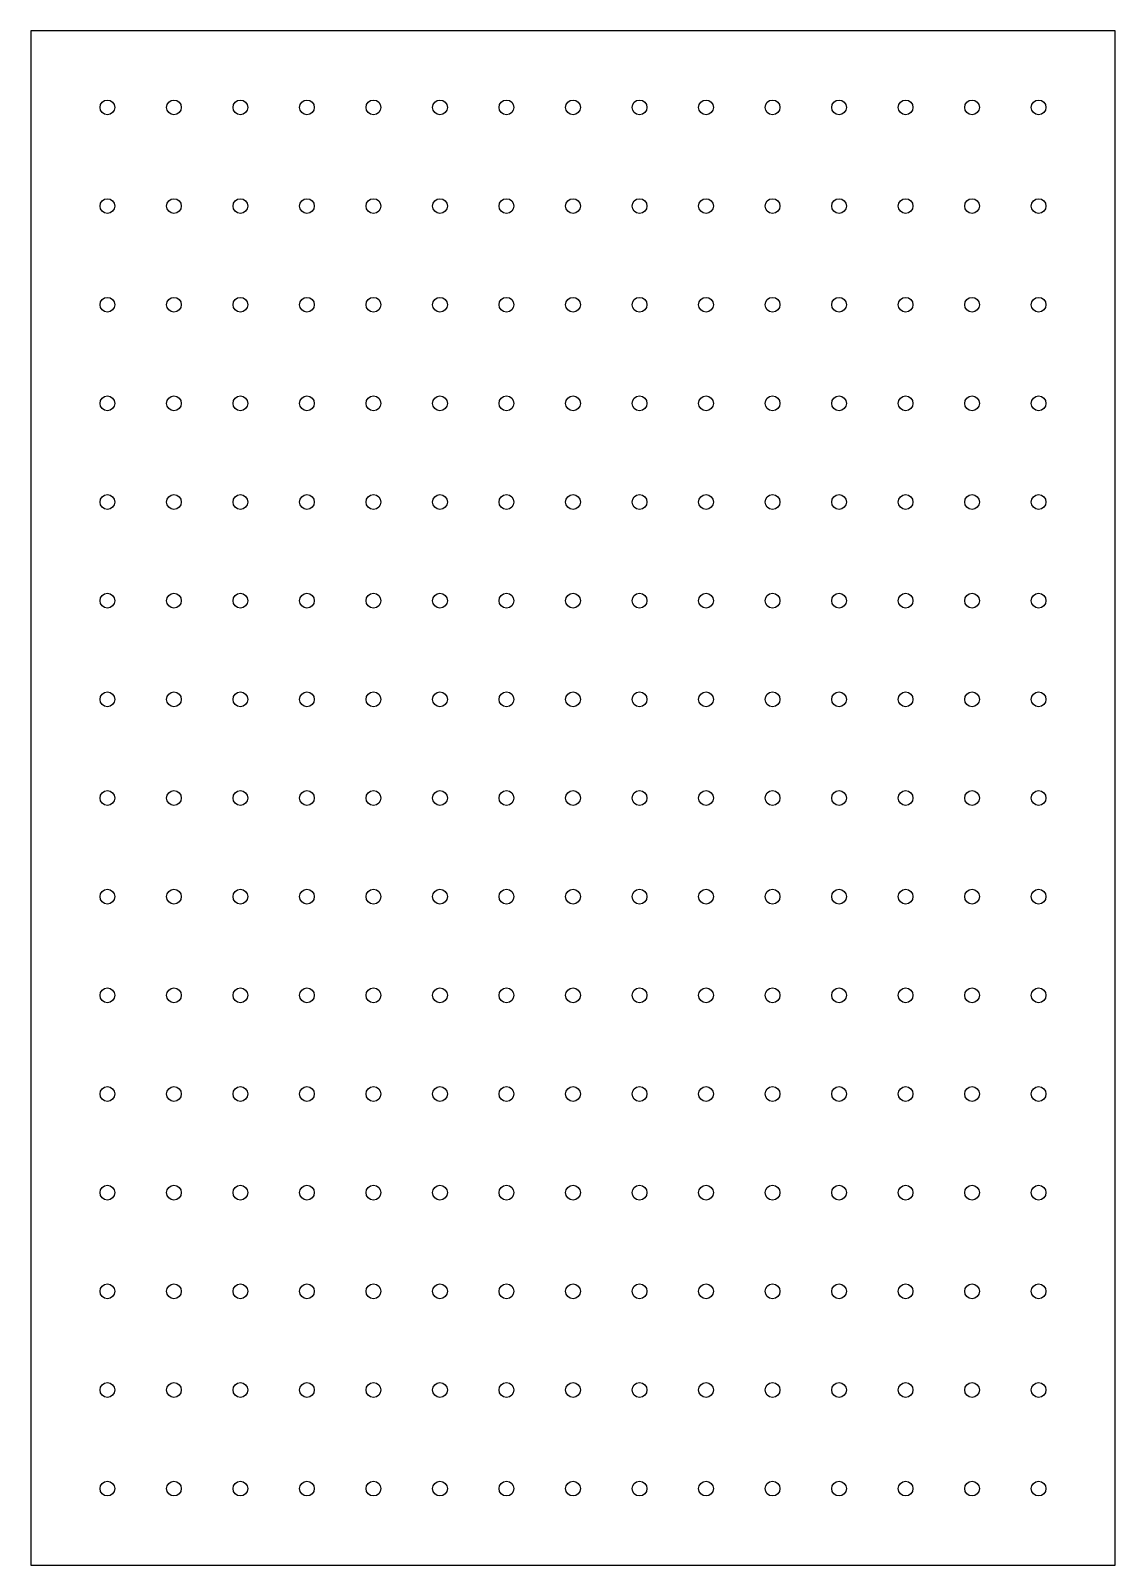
# Model space of a CAD drawing. Header units: millimetres. Extents: x -330 to 0, y 0 to 467.
import ezdxf

# ---------------------------------------------------------------- set-up
doc = ezdxf.new("R2010")
doc.units = ezdxf.units.MM
doc.header["$MEASUREMENT"] = 0
doc.layers.add('Défaut', color=18, linetype='Continuous', true_color=0x000000)

msp = doc.modelspace()

# ---------------------------------------------------------------- linework, layer by layer
at = {"layer": 'Défaut'}
msp.add_lwpolyline([(-330, 0), (0, 0), (0, 466.76), (-330, 466.76)], close=True, dxfattribs=at)
for centre in [(-306.66, 443.42), (-286.42, 443.42), (-266.19, 443.42), (-245.95, 443.42), (-225.71, 443.42), (-205.48, 443.42), (-185.24, 443.42), (-165, 443.42), (-144.76, 443.42), (-124.53, 443.42), (-104.29, 443.42), (-84.05, 443.42), (-63.81, 443.42), (-43.58, 443.42), (-23.34, 443.42), (-306.66, 413.42), (-286.42, 413.42), (-266.19, 413.42), (-245.95, 413.42), (-225.71, 413.42), (-205.48, 413.42), (-185.24, 413.42), (-165, 413.42), (-144.76, 413.42), (-124.53, 413.42), (-104.29, 413.42), (-84.05, 413.42), (-63.81, 413.42), (-43.58, 413.42), (-23.34, 413.42), (-306.66, 383.41), (-286.42, 383.41), (-266.19, 383.41), (-245.95, 383.41), (-225.71, 383.41), (-205.48, 383.41), (-185.24, 383.41), (-165, 383.41), (-144.76, 383.41), (-124.53, 383.41), (-104.29, 383.41), (-84.05, 383.41), (-63.81, 383.41), (-43.58, 383.41), (-23.34, 383.41), (-306.66, 353.41), (-286.42, 353.41), (-266.19, 353.41), (-245.95, 353.41), (-225.71, 353.41), (-205.48, 353.41), (-185.24, 353.41), (-165, 353.41), (-144.76, 353.41), (-124.53, 353.41), (-104.29, 353.41), (-84.05, 353.41), (-63.81, 353.41), (-43.58, 353.41), (-23.34, 353.41), (-306.66, 323.4), (-286.42, 323.4), (-266.19, 323.4), (-245.95, 323.4), (-225.71, 323.4), (-205.48, 323.4), (-185.24, 323.4), (-165, 323.4), (-144.76, 323.4), (-124.53, 323.4), (-104.29, 323.4), (-84.05, 323.4), (-63.81, 323.4), (-43.58, 323.4), (-23.34, 323.4), (-306.66, 293.39), (-286.42, 293.39), (-266.19, 293.39), (-245.95, 293.39), (-225.71, 293.39), (-205.48, 293.39), (-185.24, 293.39), (-165, 293.39), (-144.76, 293.39), (-124.53, 293.39), (-104.29, 293.39), (-84.05, 293.39), (-63.81, 293.39), (-43.58, 293.39), (-23.34, 293.39), (-306.66, 263.39), (-286.42, 263.39), (-266.19, 263.39), (-245.95, 263.39), (-225.71, 263.39), (-205.48, 263.39), (-185.24, 263.39), (-165, 263.39), (-144.76, 263.39), (-124.53, 263.39), (-104.29, 263.39), (-84.05, 263.39), (-63.81, 263.39), (-43.58, 263.39), (-23.34, 263.39), (-306.66, 233.38), (-286.42, 233.38), (-266.19, 233.38), (-245.95, 233.38), (-225.71, 233.38), (-205.48, 233.38), (-185.24, 233.38), (-165, 233.38), (-144.76, 233.38), (-124.53, 233.38), (-104.29, 233.38), (-84.05, 233.38), (-63.81, 233.38), (-43.58, 233.38), (-23.34, 233.38), (-306.66, 203.38), (-286.42, 203.38), (-266.19, 203.38), (-245.95, 203.38), (-225.71, 203.38), (-205.48, 203.38), (-185.24, 203.38), (-165, 203.38), (-144.76, 203.38), (-124.53, 203.38), (-104.29, 203.38), (-84.05, 203.38), (-63.81, 203.38), (-43.58, 203.38), (-23.34, 203.38), (-306.66, 173.37), (-286.42, 173.37), (-266.19, 173.37), (-245.95, 173.37), (-225.71, 173.37), (-205.48, 173.37), (-185.24, 173.37), (-165, 173.37), (-144.76, 173.37), (-124.53, 173.37), (-104.29, 173.37), (-84.05, 173.37), (-63.81, 173.37), (-43.58, 173.37), (-23.34, 173.37), (-306.66, 143.36), (-286.42, 143.36), (-266.19, 143.36), (-245.95, 143.36), (-225.71, 143.36), (-205.48, 143.36), (-185.24, 143.36), (-165, 143.36), (-144.76, 143.36), (-124.53, 143.36), (-104.29, 143.36), (-84.05, 143.36), (-63.81, 143.36), (-43.58, 143.36), (-23.34, 143.36), (-306.66, 113.36), (-286.42, 113.36), (-266.19, 113.36), (-245.95, 113.36), (-225.71, 113.36), (-205.48, 113.36), (-185.24, 113.36), (-165, 113.36), (-144.76, 113.36), (-124.53, 113.36), (-104.29, 113.36), (-84.05, 113.36), (-63.81, 113.36), (-43.58, 113.36), (-23.34, 113.36), (-306.66, 83.35), (-286.42, 83.35), (-266.19, 83.35), (-245.95, 83.35), (-225.71, 83.35), (-205.48, 83.35), (-185.24, 83.35), (-165, 83.35), (-144.76, 83.35), (-124.53, 83.35), (-104.29, 83.35), (-84.05, 83.35), (-63.81, 83.35), (-43.58, 83.35), (-23.34, 83.35), (-306.66, 53.34), (-286.42, 53.34), (-266.19, 53.34), (-245.95, 53.34), (-225.71, 53.34), (-205.48, 53.34), (-185.24, 53.34), (-165, 53.34), (-144.76, 53.34), (-124.53, 53.34), (-104.29, 53.34), (-84.05, 53.34), (-63.81, 53.34), (-43.58, 53.34), (-23.34, 53.34), (-306.66, 23.34), (-286.42, 23.34), (-266.19, 23.34), (-245.95, 23.34), (-225.71, 23.34), (-205.48, 23.34), (-185.24, 23.34), (-165, 23.34), (-144.76, 23.34), (-124.53, 23.34), (-104.29, 23.34), (-84.05, 23.34), (-63.81, 23.34), (-43.58, 23.34), (-23.34, 23.34)]:
    msp.add_circle(centre, 2.25, dxfattribs=at)

doc.saveas('drawing.dxf')
